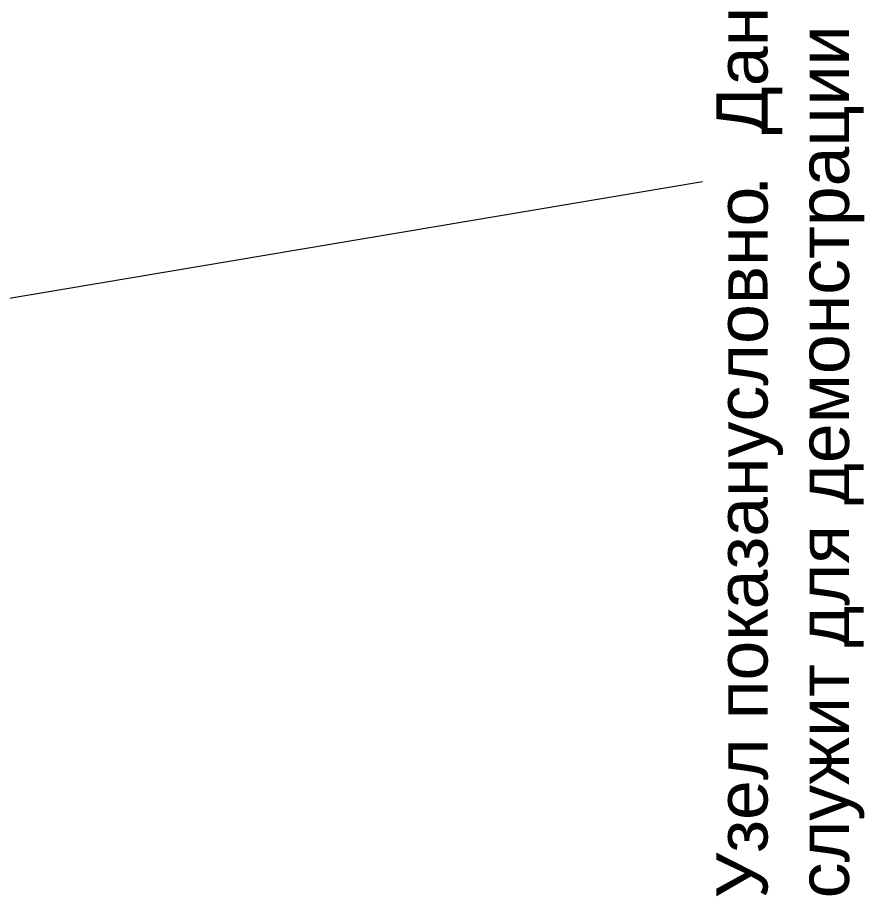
# Model space of a CAD drawing. Header units: millimetres. Extents: x -6115 to 17030, y -699 to 33206.
# Drawn here: x 11367 to 15496, y 886 to 5171 of the extents above; entities that cross this region are included whole.
import ezdxf

# ---------------------------------------------------------------- set-up
doc = ezdxf.new("R2010")
doc.units = ezdxf.units.MM
doc.layers.add('G-____-____-TEXT', color=231, linetype='Continuous', lineweight=9)
doc.styles.add('Arial', font='arial.ttf', dxfattribs={"height": 250})

msp = doc.modelspace()

# ---------------------------------------------------------------- linework, layer by layer
at = {"layer": 'G-____-____-TEXT', "color": 250}
msp.add_line((10239.9323, 3620.6689), (14706.1076, 4371.8709), dxfattribs=at)

# ---------------------------------------------------------------- texts
at = {"layer": 'G-____-____-TEXT', "color": 7, "char_height": 250, "attachment_point": 1, "rotation": 90, "style": 'Arial'}
for s, insert, width in [('Данная', (14773.6076, 4600.3783), 1435.020625), ('\\fArial|b0|i0|c204|p34|; ', (15170.4826, 5109.7012), 120.253125), ('демонстрации', (15170.4826, 2794.597), 2805.90625), ('показанусловно', (14773.6076, 1749.4928), 3094.51375), ('.  ', (14773.6076, 4302.722), 360.759375), ('\\fArial|b0|i0|c204|p34|; ', (15170.4826, 2695.3783), 120.253125), ('для', (15170.4826, 2100.0658), 721.51875), ('\\fArial|b0|i0|c204|p34|; ', (15170.4826, 2000.847), 120.253125), ('служит', (15170.4826, 876.3678), 1362.86875), ('\\fArial|b0|i0|c204|p34|; ', (14773.6076, 1650.2741), 120.253125), ('Узел', (14773.6076, 876.3678), 937.974375)]:
    msp.add_mtext(s, dxfattribs=dict(at, insert=insert, width=width))

doc.saveas('drawing.dxf')
